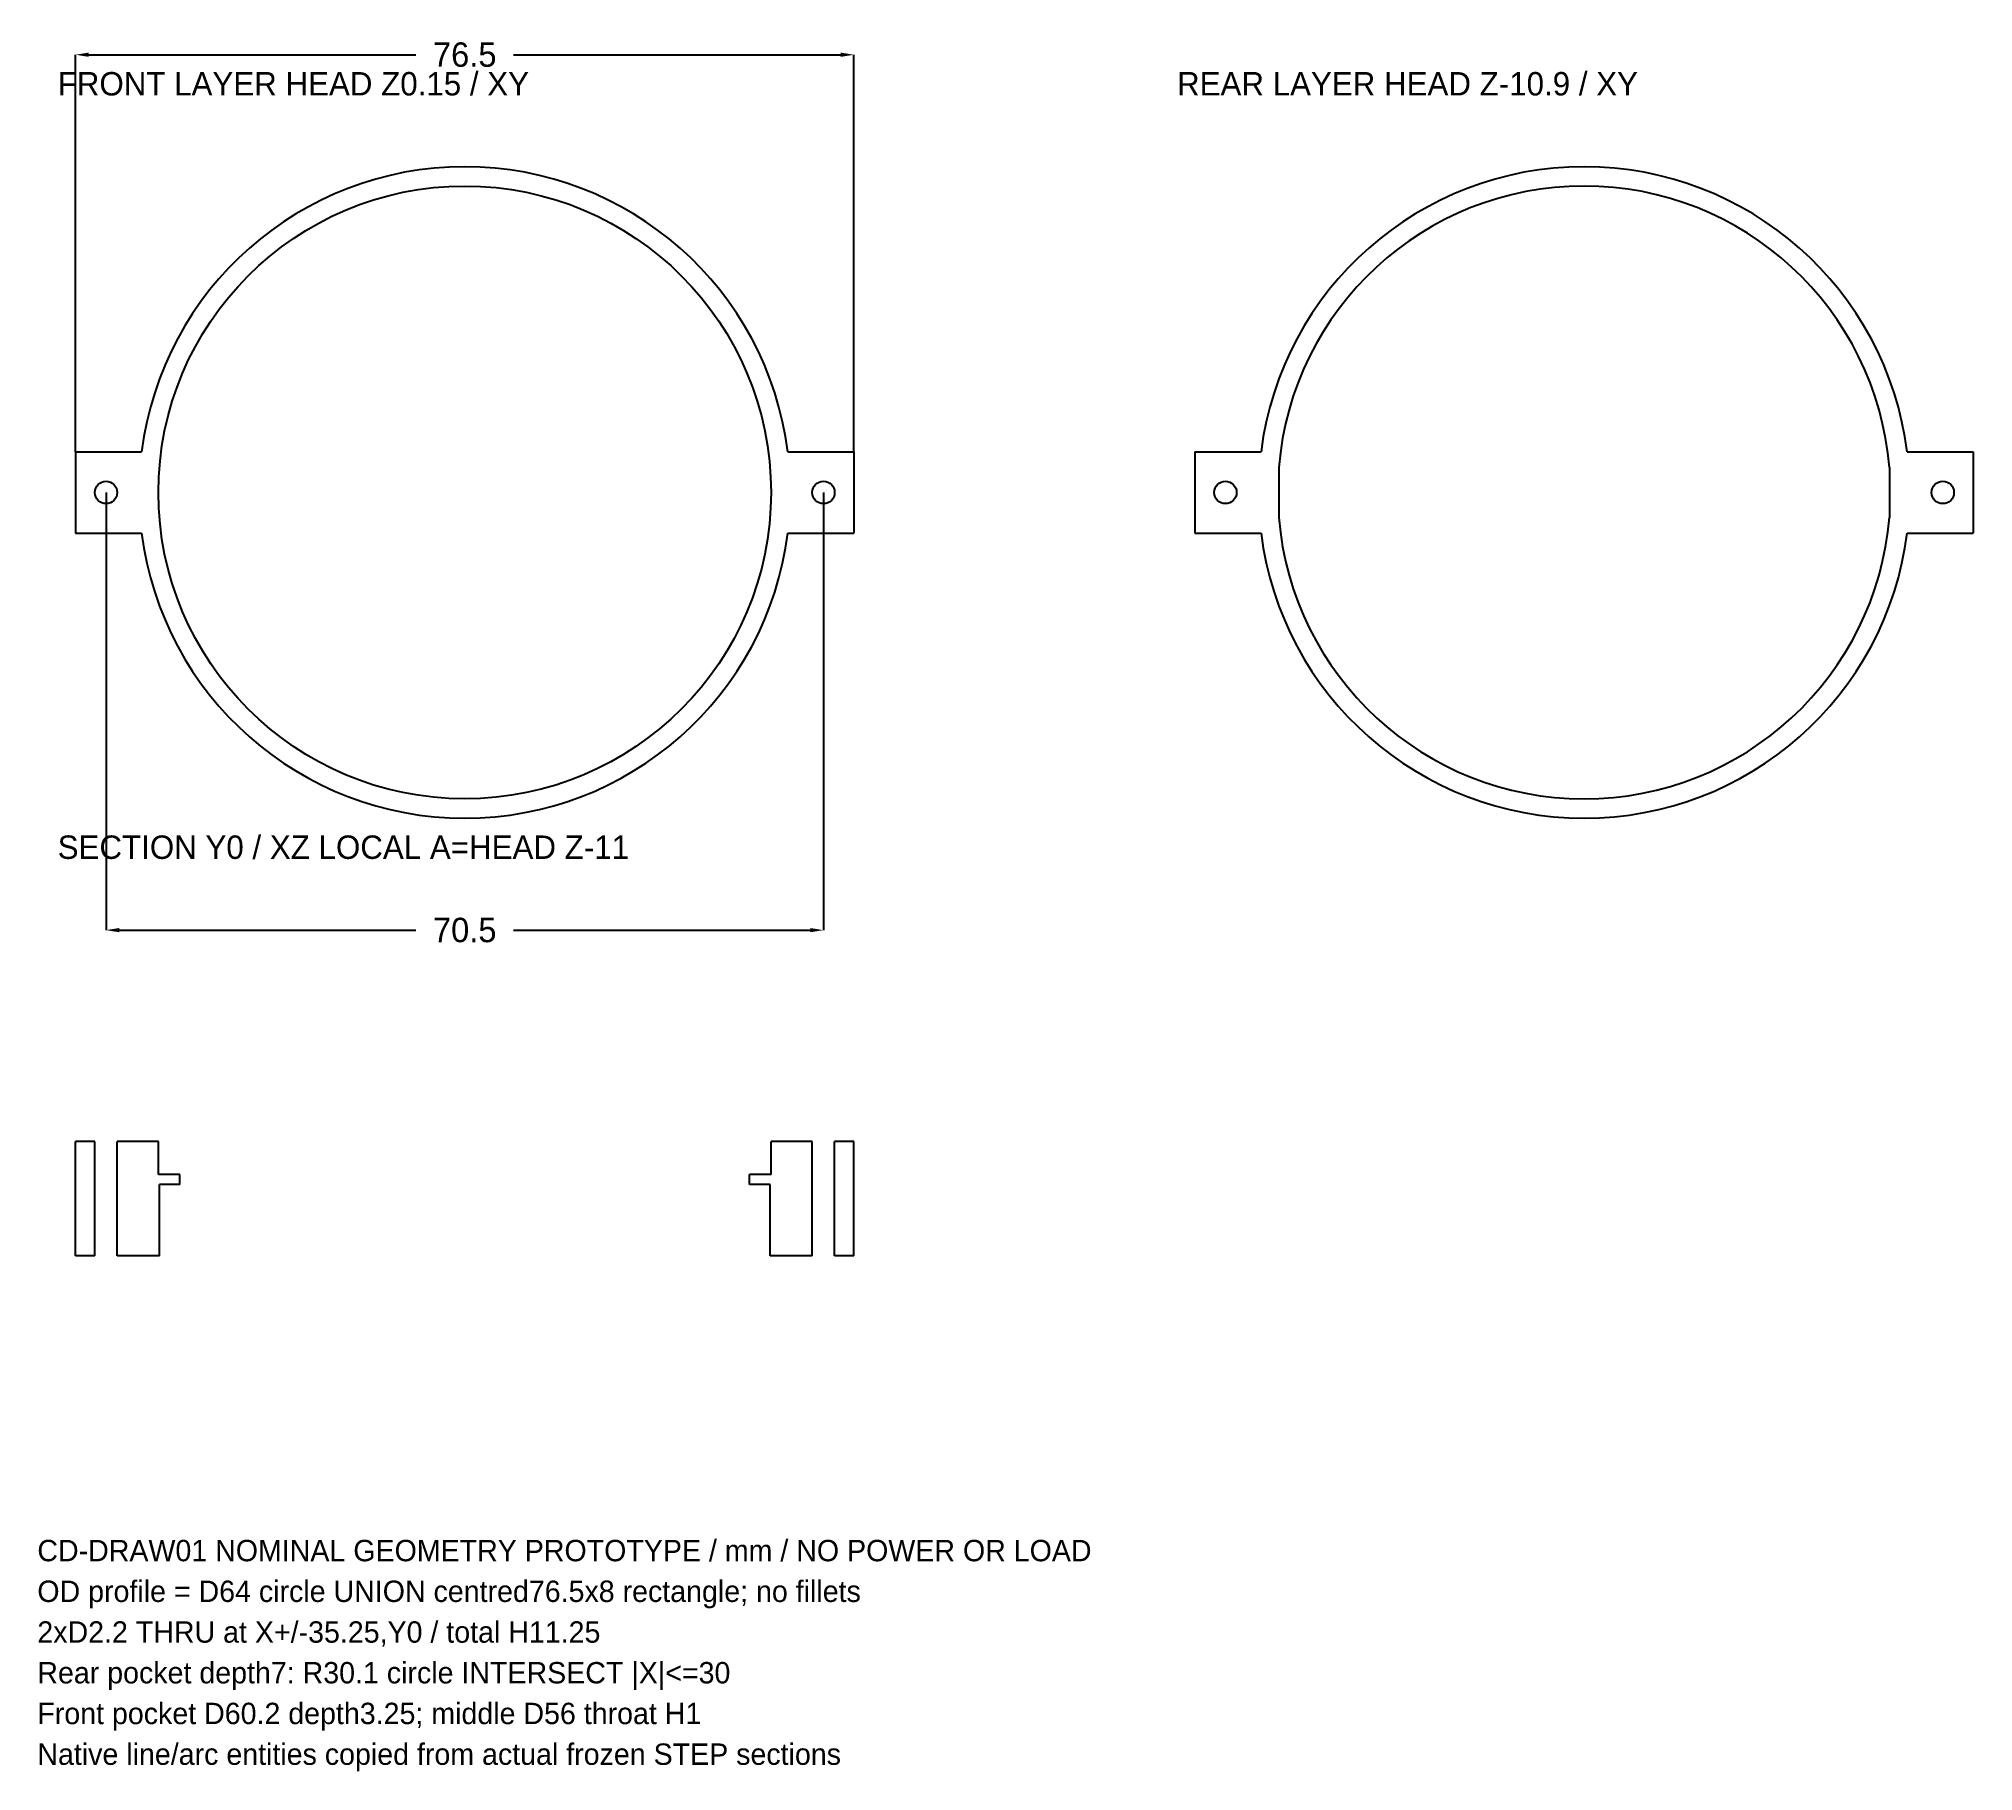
# Model space of a CAD drawing. Header units: millimetres. Extents: x -42 to 148, y -126 to 45.
import ezdxf

# ---------------------------------------------------------------- set-up
doc = ezdxf.new("R2010")
doc.units = ezdxf.units.MM
for name, color, linetype in [('BOUNDARY', 7, 'Continuous'), ('DIM', 2, 'Continuous'), ('NOTE', 3, 'Continuous'), ('SECTION', 5, 'Continuous')]:
    doc.layers.add(name, color=color, linetype=linetype)
doc.dimstyles.get("Standard").update_dxf_attribs({"dimtxt": 2.5, "dimasz": 2.5, "dimexe": 1.25, "dimexo": 0.625, "dimtad": 1, "dimcen": 2.5, "dimazin": 3, "dimtfac": 1, "dimtmove": 0, "dimatfit": 3})

# ---------------------------------------------------------------- blocks, each defined once
blk = doc.blocks.new('_CLOSEDFILLED')
at = {"color": 0, "linetype": 'BYBLOCK'}
blk.add_solid([(-1, 0.16), (0, 0), (-1, -0.16)], dxfattribs=at)
blk = doc.blocks.new('*D1')
for p, q in [((-38.25, 4), (-38.25, 43)), ((-36.95, 43), (-4.8, 43)), ((4.8, 43), (36.95, 43)), ((38.25, 4), (38.25, 43))]:
    blk.add_line(p, q)
at = {"layer": 'Defpoints'}
for p in [(-38.25, 43), (-38.25, 4), (38.25, 4)]:
    blk.add_point(p, dxfattribs=at)
at = {"layer": 'DIM', "xscale": 1.3, "yscale": 1.3, "rotation": 180}
blk.add_blockref('_CLOSEDFILLED', (-38.25, 43), dxfattribs=at)
at = {"layer": 'DIM', "xscale": 1.3, "yscale": 1.3}
blk.add_blockref('_CLOSEDFILLED', (38.25, 43), dxfattribs=at)
at = {"layer": 'DIM', "insert": (0, 43), "char_height": 2.4, "attachment_point": 5}
blk.add_mtext('76.5', dxfattribs=at)
blk = doc.blocks.new('*D2')
for p, q in [((-35.25, 0), (-35.25, -43)), ((35.25, 0), (35.25, -43)), ((-33.95, -43), (-4.8, -43)), ((4.8, -43), (33.95, -43))]:
    blk.add_line(p, q)
at = {"layer": 'Defpoints'}
for p in [(-35.25, 0), (35.25, 0), (-35.25, -43)]:
    blk.add_point(p, dxfattribs=at)
at = {"layer": 'DIM', "xscale": 1.3, "yscale": 1.3, "rotation": 180}
blk.add_blockref('_CLOSEDFILLED', (-35.25, -43), dxfattribs=at)
at = {"layer": 'DIM', "xscale": 1.3, "yscale": 1.3}
blk.add_blockref('_CLOSEDFILLED', (35.25, -43), dxfattribs=at)
at = {"layer": 'DIM', "insert": (0, -43), "char_height": 2.4, "attachment_point": 5}
blk.add_mtext('70.5', dxfattribs=at)

msp = doc.modelspace()

# ---------------------------------------------------------------- linework, layer by layer
at = {"layer": 'BOUNDARY'}
for p, q in [((-38.25, 4), (-38.25, -4)), ((-38.25, 4), (-31.749, 4)), ((31.749, 4), (38.25, 4)), ((38.25, 4), (38.25, -4)), ((71.75, 4), (71.75, -4)), ((71.75, 4), (78.251, 4)), ((141.749, 4), (148.25, 4)), ((148.25, 4), (148.25, -4)), ((80, 2.452), (80, -2.452)), ((140, 2.452), (140, -2.452)), ((-38.25, -4), (-31.749, -4)), ((31.749, -4), (38.25, -4)), ((71.75, -4), (78.251, -4)), ((141.749, -4), (148.25, -4))]:
    msp.add_line(p, q, dxfattribs=at)
for centre, radius in [((0, 0), 30.1), ((-35.25, 0), 1.1), ((35.25, 0), 1.1), ((74.75, 0), 1.1), ((145.25, 0), 1.1)]:
    msp.add_circle(centre, radius, dxfattribs=at)
for centre, radius, start, end in [((0, 0), 32, 7.18076, 172.81924), ((110, 0), 32, 7.18076, 172.81924), ((110, 0), 30.1, 4.6717, 175.3283), ((110, 0), 30.1, 184.6717, 355.3283), ((0, 0), 32, 187.18076, 352.81924), ((110, 0), 32, 187.18076, 352.81924)]:
    msp.add_arc(centre, radius, start, end, dxfattribs=at)
at = {"layer": 'SECTION'}
for p, q in [((-38.25, -75), (-38.25, -63.75)), ((-36.35, -63.75), (-38.25, -63.75)), ((-36.35, -75), (-36.35, -63.75)), ((-34.15, -75), (-34.15, -63.75)), ((-30.1, -63.75), (-34.15, -63.75)), ((-30.1, -67), (-30.1, -63.75)), ((34.15, -63.75), (30.1, -63.75)), ((30.1, -67), (30.1, -63.75)), ((34.15, -75), (34.15, -63.75)), ((36.35, -75), (36.35, -63.75)), ((38.25, -63.75), (36.35, -63.75)), ((38.25, -75), (38.25, -63.75)), ((-28, -67), (-30.1, -67)), ((-30, -75), (-30, -68)), ((-28, -68), (-30, -68)), ((-28, -68), (-28, -67)), ((30.1, -67), (28, -67)), ((28, -68), (28, -67)), ((30, -68), (28, -68)), ((30, -75), (30, -68)), ((-36.35, -75), (-38.25, -75)), ((-30, -75), (-34.15, -75)), ((34.15, -75), (30, -75)), ((38.25, -75), (36.35, -75))]:
    msp.add_line(p, q, dxfattribs=at)

# ---------------------------------------------------------------- texts
at = {"layer": 'NOTE'}
for s, height, p in [('FRONT LAYER HEAD Z0.15 / XY', 2.3, (-40, 39)), ('REAR LAYER HEAD Z-10.9 / XY', 2.3, (70, 39)), ('SECTION Y0 / XZ LOCAL A=HEAD Z-11', 2.3, (-40, -36)), ('CD-DRAW01 NOMINAL GEOMETRY PROTOTYPE / mm / NO POWER OR LOAD', 2.1, (-42, -105)), ('OD profile = D64 circle UNION centred76.5x8 rectangle; no fillets', 2.1, (-42, -109)), ('2xD2.2 THRU at X+/-35.25,Y0 / total H11.25', 2.1, (-42, -113)), ('Rear pocket depth7: R30.1 circle INTERSECT |X|<=30', 2.1, (-42, -117)), ('Front pocket D60.2 depth3.25; middle D56 throat H1', 2.1, (-42, -121)), ('Native line/arc entities copied from actual frozen STEP sections', 2.1, (-42, -125))]:
    msp.add_text(s, height=height, dxfattribs=at).set_placement(p)

# ---------------------------------------------------------------- dimensions: what is measured, and where the dimension line sits
at = {"layer": 'DIM'}
for base, p1, p2, text, picture, middle in [((-38.25, 43), (-38.25, 4), (38.25, 4), '76.5', '*D1', (0, 43)), ((-35.25, -43), (-35.25, 0), (35.25, 0), '70.5', '*D2', (0, -43))]:
    dim = msp.add_linear_dim(base=base, p1=p1, p2=p2, text=text, dimstyle='Standard', override={"dimtxt": 2.4, "dimasz": 1.3}, dxfattribs=at)
    dim.commit()
    dim.dimension.update_dxf_attribs({"geometry": picture, "text_midpoint": middle})

doc.saveas('drawing.dxf')
